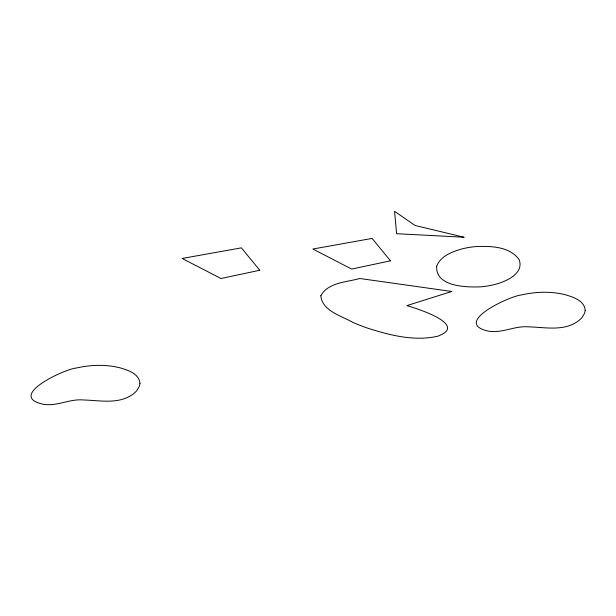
<?xml version="1.0" encoding="UTF-8"?>
<svg xmlns="http://www.w3.org/2000/svg" width="616" height="616" viewBox="0 0 616 616"><rect width="100%" height="100%" fill="white"/><g stroke="black" fill="none" stroke-linecap="round" stroke-linejoin="round"><path stroke-width="0.92" d="M320.844 295.742C322.022 310.934 341.934 316.085 353.122 322.522A165.796 95.719 0 0 0 369.277 328.698C391.183 335.52 414.899 341.464 437.783 336.19C469.361 324.717 415.176 307.923 406.814 305.628L451.751 291.476L359.844 278.501C346.77 282.19 328.112 282.344 320.844 295.742M139.963 383.606L139.362 386.332L136.998 390.367A35.528 20.513 0 0 1 133.079 394.101C118.642 404.735 99.761 400.346 83.222 399.961C71.464 398.86 60.568 404.604 48.949 404.704A24.324 14.045 0 0 1 43.366 404.296C5.914 396.127 64.826 368.999 76.038 368.083C90.46 364.757 105.721 364.249 120.143 367.852C128.005 370.185 139.486 373.835 139.963 383.606M585.2 310.502L584.599 313.221L582.236 317.255A35.528 20.513 0 0 1 578.316 320.998C563.879 331.631 544.998 327.242 528.459 326.85C516.701 325.749 505.805 331.493 494.186 331.601A24.324 14.045 0 0 1 488.603 331.192C451.151 323.023 510.056 295.888 521.275 294.979C535.697 291.653 550.958 291.137 565.38 294.748C573.242 297.074 584.723 300.731 585.2 310.502M436.652 266.235C435.543 286.879 466.289 287.379 480.657 286.848A52.291 30.192 0 0 0 495.526 284.276C506.175 281.458 524.332 273.496 519.149 259.636C509.671 246.385 490.744 245.953 475.937 246.577A52.291 30.192 0 0 0 461.076 249.157C451.636 252.013 440.417 256.233 436.652 266.235M259.767 270.255L220.959 278.501L182.151 258.458L241.387 247.848L259.767 270.255M390.475 260.814L351.674 269.069L312.866 249.026L372.095 238.415L390.475 260.814M464.002 237.237L396.604 233.695L394.563 211.296L414.984 225.441L464.002 237.237"/></g></svg>
